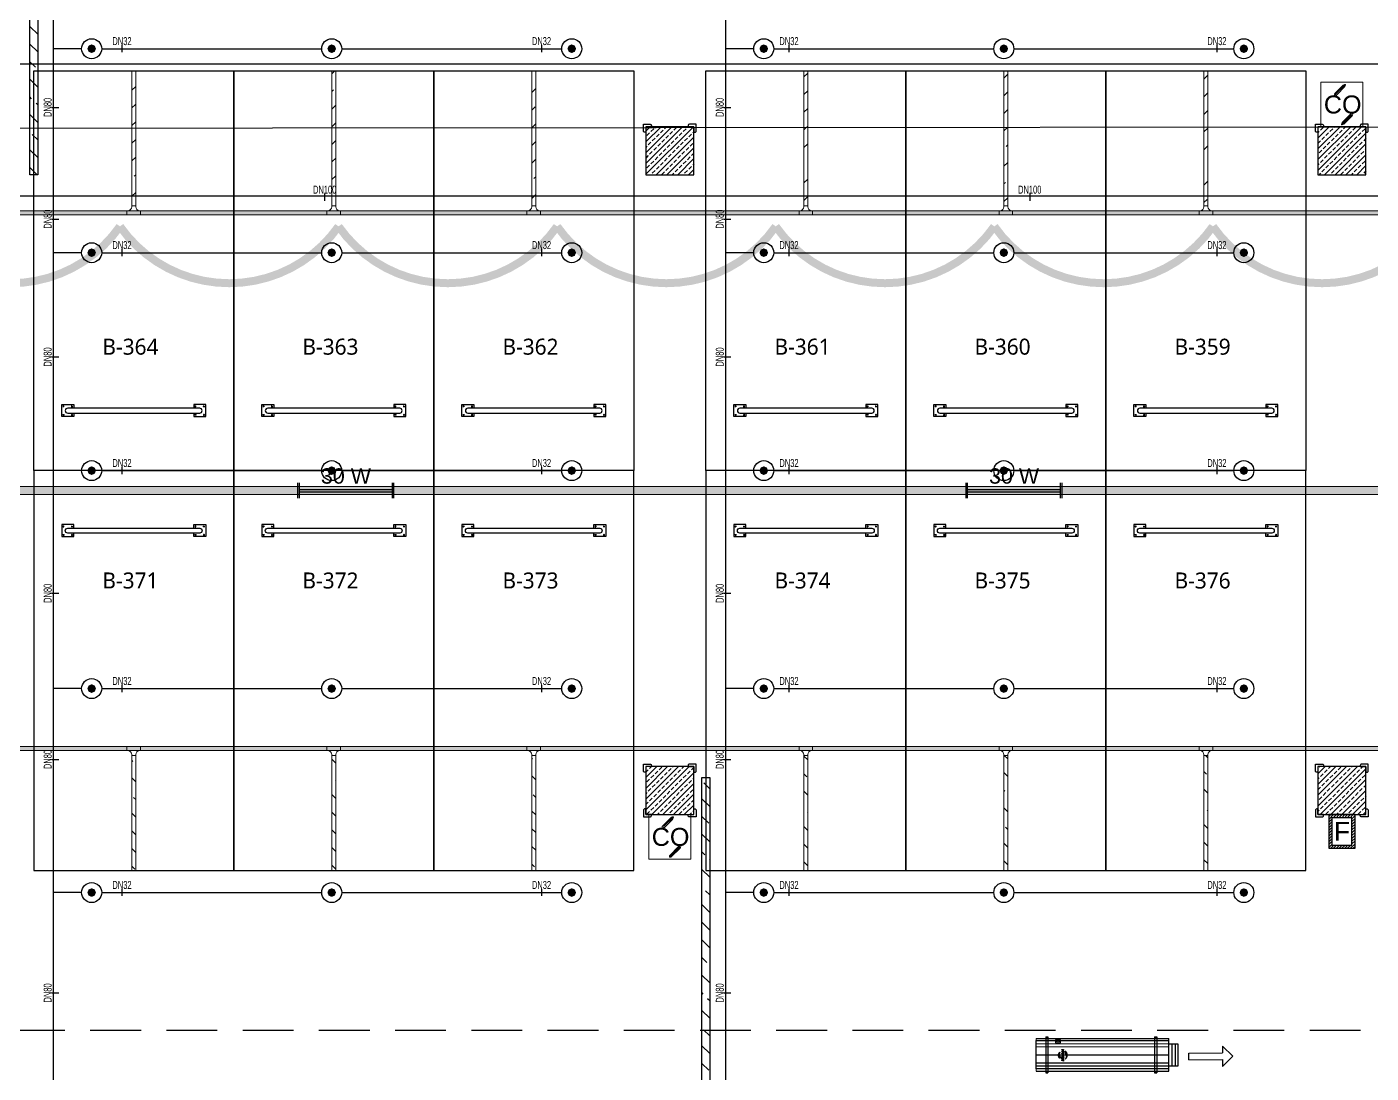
# Model space of a CAD drawing. Header units: millimetres. Extents: x -379292 to 1221486, y 92049 to 447512.
# Drawn here: x -217390 to -200590, y 189086 to 202167 of the extents above; entities that cross this region are included whole.
import ezdxf
from ezdxf.enums import TextEntityAlignment as Align

# ---------------------------------------------------------------- set-up
doc = ezdxf.new("R2010")
doc.units = ezdxf.units.MM
doc.linetypes.add('HIDDEN', pattern=[9.525, 6.35, -3.175])
for name, color, linetype in [('-M-YNGN-BORUID', 7, 'Continuous'), ('-M-YNGN-BORUUZUN', 7, 'Continuous'), ('-M-YNGN-BORUYUK', 7, 'Continuous'), ('-M-YNGN-SPR-YUK', 7, 'Continuous'), ('-M-YNGN-ZON3-CAP-', 7, 'Continuous'), ('-M-YNGN-ZON3-SPR-', 7, 'Continuous'), ('05_HATCH CONCRETE', 141, 'Continuous'), ('05_SYMBOL', 2, 'Continuous'), ('08_FIRE ALARM BUTTON', 4, 'Continuous'), ('08_LAMP', 4, 'Continuous'), ('202-A-Y-MahalAd', 141, 'Continuous'), ('AIR-J-U-355', 2, 'Continuous'), ('AIRONN ZONLAMA', 4, 'Continuous'), ('E_CT_ZA', 6, 'Continuous'), ('JF355', 2, 'Continuous')]:
    doc.layers.add(name, color=color, linetype=linetype)
doc.layers.add('-M-YNGN-SPR-CAPCIZGI', color=188, linetype='Continuous', plot=False)
for name, color, linetype, lineweight in [('-M-YNGN-ZON3', 6, 'SP', 30), ('08_DEDECTOR', 3, 'Continuous', 9), ('E_CT_AYDINLATMA', 3, 'Continuous', 9), ('E_CT_KIRMIZI', 1, 'Continuous', 9)]:
    doc.layers.add(name, color=color, linetype=linetype, lineweight=lineweight)
doc.styles.add('CIZGI', font='tahoma.ttf', dxfattribs={"width": 0.8, "oblique": 20})
doc.styles.add('HCAD', font='HCAD.SHX', dxfattribs={"width": 0.8, "height": 0.2})
doc.styles.add('PIPESIZE', font='hcad.shx', dxfattribs={"width": 0.8})
doc.styles.add('SPR-NOT', font='romans.shx')
doc.styles.get("Standard").update_dxf_attribs({"font": 'segoeuil.ttf'})
doc.styles.add('YAZI-2', font='arial.ttf', dxfattribs={"height": 2})
doc.styles.add('YAZI-2.5', font='arial.ttf', dxfattribs={"height": 2.5})
doc.styles.add('YAZI-3', font='arial.ttf', dxfattribs={"height": 3})
doc.linetypes.add('SP', pattern='A,2,-0.1,["SP",CIZGI,S=0.14,R=0.2,X=0,Y=-0.07],-0.255', length=2.355)
pattern_1 = [(225, (905000, -3e-07), (67.351921, -67.351921), []), (225, (904932.65, -3e-07), (67.351921, -67.351921), [47.625, -23.8125])]

# ---------------------------------------------------------------- blocks, each defined once
blk = doc.blocks.new('202_Vida')
at = {"color": 0, "linetype": 'ByBlock', "ltscale": 0.2}
for points in [[(1, 0), (-1, 0)], [(0, 1), (0, -1)]]:
    blk.add_lwpolyline(points, dxfattribs=at)
at = {"color": 0, "linetype": 'ByBlock'}
for radius in [0.42, 0.23, 0.155]:
    blk.add_circle((0, 0), radius, dxfattribs=at)
blk = doc.blocks.new('202_Stoper')
at = {"color": 0, "linetype": 'ByBlock'}
for points in [[(-750, -30), (-750, -75), (-900, -75), (-900, 75), (-750, 75), (-750, 30)], [(750, -30), (750, -75), (900, -75), (900, 75), (750, 75), (750, 30)]]:
    blk.add_lwpolyline(points, dxfattribs=at)
blk.add_lwpolyline([(825, -30, 1), (825, 30), (-825, 30, 1), (-825, -30)], format="xyb", close=True, dxfattribs=at)
at = {"color": 0, "linetype": 'ByBlock', "yscale": 10, "zscale": 10, "rotation": 180}
for p, xscale in [((-877, 53), -10), ((-772, 53), 10), ((772, 53), -10), ((877, 53), 10)]:
    blk.add_blockref('202_Vida', p, dxfattribs=dict(at, xscale=xscale))
at = {"color": 0, "linetype": 'ByBlock', "yscale": 10, "zscale": 10}
for p, xscale in [((-877, -52), 10), ((-772, -52), -10), ((772, -52), 10), ((877, -52), -10)]:
    blk.add_blockref('202_Vida', p, dxfattribs=dict(at, xscale=xscale))
blk = doc.blocks.new('202_Mahalblok')
at = {"color": 0, "linetype": 'ByBlock', "flags": 128}
blk.add_lwpolyline([(0, 0), (0, 5000), (2500, 5000), (2500, 0)], close=True, dxfattribs=at)
at = {"color": 252}
blk.add_blockref('202_Stoper', (1250, 750), dxfattribs=at)
at = {"color": 0, "linetype": 'ByBlock', "ltscale": 25}
blk.add_attdef('MAHALNO', text='', height=200, dxfattribs=at).set_placement((1209, 1390), align=Align.BOTTOM_CENTER)
blk = doc.blocks.new('bariyer')
at = {"color": 8, "ltscale": 25}
blk.add_lwpolyline([(0, -70), (15, -70, 0.414214), (30, -55), (30, 30), (-55, 30, 0.414214), (-70, 15), (-70, 0), (0, 0)], format="xyb", close=True, dxfattribs=at)
blk = doc.blocks.new('OtoParkBodrumKatMimari')
at = {"layer": '05_HATCH CONCRETE'}
h = blk.add_hatch(dxfattribs=at)
h.set_pattern_fill('ANSI33', color=8, scale=15, angle=180, style=0)
h.set_pattern_definition(pattern_1)
h.paths.add_polyline_path([(37300, 100100), (36700, 100100), (36700, 99500), (37300, 99500)])
h = blk.add_hatch(dxfattribs=at)
h.set_pattern_fill('ANSI33', color=8, scale=15, angle=180, style=0)
h.set_pattern_definition(pattern_1)
h.paths.add_polyline_path([(45700, 100100), (45100, 100100), (45100, 99500), (45700, 99500)])
h = blk.add_hatch(dxfattribs=at)
h.set_pattern_fill('ANSI33', color=8, scale=15, angle=180, style=0)
h.set_pattern_definition(pattern_1)
h.paths.add_polyline_path([(37300, 92100), (36700, 92100), (36700, 91500), (37300, 91500)])
h = blk.add_hatch(dxfattribs=at)
h.set_pattern_fill('ANSI33', color=8, scale=15, angle=180, style=0)
h.set_pattern_definition(pattern_1)
h.paths.add_polyline_path([(45700, 92100), (45100, 92100), (45100, 91500), (45700, 91500)])
at = {"color": 5}
for points in [[(37300, 100100), (36700, 100100), (36700, 99500), (37300, 99500)], [(45700, 100100), (45100, 100100), (45100, 99500), (45700, 99500)], [(37300, 92100), (36700, 92100), (36700, 91500), (37300, 91500)], [(45700, 92100), (45100, 92100), (45100, 91500), (45700, 91500)]]:
    blk.add_lwpolyline(points, close=True, dxfattribs=at)
at = {"layer": '05_SYMBOL', "color": 252, "linetype": 'HIDDEN', "ltscale": 100}
blk.add_lwpolyline([(17400, 100800, -0.414214), (19400, 102800), (128500, 102800, -0.414214), (130500, 100800), (130500, 90800, -0.414214), (128500, 88800), (19400, 88800, -0.414214), (17400, 90800), (17400, 100800)], format="xyb", dxfattribs=at)
at = {"layer": '05_SYMBOL', "color": 8, "xscale": -1}
for p in [(36700, 100100), (45100, 100100), (36700, 92100), (45100, 92100)]:
    blk.add_blockref('bariyer', p, dxfattribs=at)
at = {"layer": '05_SYMBOL', "color": 8}
for p in [(37300, 100100), (45700, 100100), (37300, 92100), (45700, 92100)]:
    blk.add_blockref('bariyer', p, dxfattribs=at)
at = {"layer": '05_SYMBOL', "color": 8, "rotation": 180}
for p in [(36700, 91500), (45100, 91500)]:
    blk.add_blockref('bariyer', p, dxfattribs=at)
at = {"layer": '05_SYMBOL', "color": 8, "xscale": -1, "rotation": 180}
for p in [(37300, 91500), (45700, 91500)]:
    blk.add_blockref('bariyer', p, dxfattribs=at)
at = {"layer": '202-A-Y-MahalAd', "color": 8, "ltscale": 25}
for p, values in [((29050, 95800), {'MAHALNO': 'B-364'}), ((31550, 95800), {'MAHALNO': 'B-363'}), ((34050, 95800), {'MAHALNO': 'B-362'}), ((37450, 95800), {'MAHALNO': 'B-361'}), ((39950, 95800), {'MAHALNO': 'B-360'}), ((42450, 95800), {'MAHALNO': 'B-359'})]:
    blk.add_blockref('202_Mahalblok', p, dxfattribs=at).add_auto_attribs(values)
ref = blk.add_blockref('202_Mahalblok', (29050, 95800), dxfattribs=dict(at, xscale=-1, rotation=180))
ref.add_attrib('MAHALNO', 'B-371', dxfattribs={"layer": '0', "color": 0, "linetype": 'ByBlock', "ltscale": 25, "height": 200}).set_placement((30259, 94267), align=Align.BOTTOM_CENTER)
ref = blk.add_blockref('202_Mahalblok', (31550, 95800), dxfattribs=dict(at, xscale=-1, rotation=180))
ref.add_attrib('MAHALNO', 'B-372', dxfattribs={"layer": '0', "color": 0, "linetype": 'ByBlock', "ltscale": 25, "height": 200}).set_placement((32759, 94267), align=Align.BOTTOM_CENTER)
ref = blk.add_blockref('202_Mahalblok', (34050, 95800), dxfattribs=dict(at, xscale=-1, rotation=180))
ref.add_attrib('MAHALNO', 'B-373', dxfattribs={"layer": '0', "color": 0, "linetype": 'ByBlock', "ltscale": 25, "height": 200}).set_placement((35259, 94267), align=Align.BOTTOM_CENTER)
ref = blk.add_blockref('202_Mahalblok', (37450, 95800), dxfattribs=dict(at, xscale=-1, rotation=180))
ref.add_attrib('MAHALNO', 'B-374', dxfattribs={"layer": '0', "color": 0, "linetype": 'ByBlock', "ltscale": 25, "height": 200}).set_placement((38659, 94267), align=Align.BOTTOM_CENTER)
ref = blk.add_blockref('202_Mahalblok', (39950, 95800), dxfattribs=dict(at, xscale=-1, rotation=180))
ref.add_attrib('MAHALNO', 'B-375', dxfattribs={"layer": '0', "color": 0, "linetype": 'ByBlock', "ltscale": 25, "height": 200}).set_placement((41159, 94267), align=Align.BOTTOM_CENTER)
ref = blk.add_blockref('202_Mahalblok', (42450, 95800), dxfattribs=dict(at, xscale=-1, rotation=180))
ref.add_attrib('MAHALNO', 'B-376', dxfattribs={"layer": '0', "color": 0, "linetype": 'ByBlock', "ltscale": 25, "height": 200}).set_placement((43659, 94267), align=Align.BOTTOM_CENTER)
blk = doc.blocks.new('SP-C-UP-12')
at = {"ltscale": 10}
blk.add_line((0, 0), (0, 0), dxfattribs=at)
at = {"color": 1, "linetype": 'Continuous'}
blk.add_circle((0, 0), 12.5, dxfattribs=at)
at = {"ltscale": 10}
for points in [[(-5.4, 0), (-3.8, 3.8), (-3.8, -3.8), (0, 5.4)], [(-3.8, -3.8), (0, 5.4), (0, -5.4), (3.8, 3.8)], [(0, -5.4), (3.8, 3.8), (3.8, -3.8), (5.4, 0)]]:
    blk.add_solid(points, dxfattribs=at)
at = {"layer": '-M-YNGN-SPR-YUK', "style": 'SPR-NOT', "width": 0.5, "flags": 9}
for tag, p in [('YUK', (0, 17.8)), ('CAP', (0, 14.4)), ('TIP', (0.2, 10.8))]:
    blk.add_attdef(tag, text='', height=2.5, dxfattribs=at).set_placement(p, align=Align.MIDDLE_CENTER)
blk = doc.blocks.new('SPRKL100')
at = {"layer": '-M-YNGN-SPR-CAPCIZGI'}
blk.add_line((0, 0.43), (0, -0.43), dxfattribs=at)
at = {"layer": '-M-YNGN-BORUID', "color": 0, "style": 'HCAD', "width": 0.8, "flags": 1}
blk.add_attdef('DIC', text='', height=0.4, dxfattribs=at).set_placement((0, -1.69), align=Align.CENTER)
at = {"layer": '-M-YNGN-BORUUZUN', "color": 0, "style": 'HCAD', "width": 0.7}
blk.add_attdef('BOY', text='', height=0.8, dxfattribs=at).set_placement((0, -1.08), align=Align.CENTER)
at = {"layer": '-M-YNGN-BORUYUK', "color": 6, "style": 'PIPESIZE', "width": 0.8}
blk.add_attdef('YUK', text='', height=0.5, dxfattribs=at).set_placement((0, 1.87), align=Align.CENTER)
at = {"color": 0, "style": 'PIPESIZE', "width": 0.7}
blk.add_attdef('CAP', text='', height=1, dxfattribs=at).set_placement((0, 0.45), align=Align.CENTER)
blk = doc.blocks.new('A$C69E75EAE')
at = {"layer": '-M-YNGN-ZON3', "ltscale": 500}
for p, q in [((2027.3, -7817.2), (2027.3, -2469.7)), ((2867.3, -7817.2), (2867.3, -2469.7)), ((2062.3, -4614.7), (2027.3, -4614.7)), ((2087.3, -4614.7), (2362.3, -4614.7)), ((2387.3, -4614.7), (2662.3, -4614.7)), ((2902.3, -4614.7), (2867.3, -4614.7)), ((2927.3, -4614.7), (3202.3, -4614.7)), ((3227.3, -4614.7), (3502.3, -4614.7)), ((5389.8, -4799), (414.1, -4799)), ((2062.3, -4869.7), (2027.3, -4869.7)), ((2087.3, -4869.7), (2362.3, -4869.7)), ((2387.3, -4869.7), (2662.3, -4869.7)), ((2902.3, -4869.7), (2867.3, -4869.7)), ((2927.3, -4869.7), (3202.3, -4869.7)), ((3227.3, -4869.7), (3502.3, -4869.7)), ((2062.3, -5142.2), (2027.3, -5142.2)), ((2087.3, -5142.2), (2362.3, -5142.2)), ((2387.3, -5142.2), (2662.3, -5142.2)), ((2902.3, -5142.2), (2867.3, -5142.2)), ((2927.3, -5142.2), (3202.3, -5142.2)), ((3227.3, -5142.2), (3502.3, -5142.2)), ((2062.3, -5414.7), (2027.3, -5414.7)), ((2087.3, -5414.7), (2362.3, -5414.7)), ((2387.3, -5414.7), (2662.3, -5414.7)), ((2902.3, -5414.7), (2867.3, -5414.7)), ((2927.3, -5414.7), (3202.3, -5414.7)), ((3227.3, -5414.7), (3502.3, -5414.7)), ((2062.3, -5669.7), (2027.3, -5669.7)), ((2087.3, -5669.7), (2362.3, -5669.7)), ((2387.3, -5669.7), (2662.3, -5669.7)), ((2902.3, -5669.7), (2867.3, -5669.7)), ((2927.3, -5669.7), (3202.3, -5669.7)), ((3227.3, -5669.7), (3502.3, -5669.7))]:
    blk.add_line(p, q, dxfattribs=at)
at = {"layer": '-M-YNGN-ZON3-CAP-'}
ref = blk.add_blockref('SPRKL100', (2112.7, -4614.7), dxfattribs=dict(at, xscale=10, yscale=10, zscale=10, rotation=359.9999997800978))
ref.add_attrib('CAP', 'DN32', dxfattribs={"layer": '0', "color": 0, "height": 10, "rotation": 360, "style": 'PIPESIZE', "width": 0.7}).set_placement((2112.7, -4610.2), align=Align.CENTER)
ref = blk.add_blockref('SPRKL100', (2637, -4614.7), dxfattribs=dict(at, xscale=10, yscale=10, zscale=10, rotation=359.9999997800978))
ref.add_attrib('CAP', 'DN32', dxfattribs={"layer": '0', "color": 0, "height": 10, "rotation": 360, "style": 'PIPESIZE', "width": 0.7}).set_placement((2637, -4610.2), align=Align.CENTER)
ref = blk.add_blockref('SPRKL100', (2946.3, -4614.7), dxfattribs=dict(at, xscale=10, yscale=10, zscale=10, rotation=359.9999997800978))
ref.add_attrib('CAP', 'DN32', dxfattribs={"layer": '0', "color": 0, "height": 10, "rotation": 360, "style": 'PIPESIZE', "width": 0.7}).set_placement((2946.3, -4610.2), align=Align.CENTER)
ref = blk.add_blockref('SPRKL100', (3481.1, -4614.7), dxfattribs=dict(at, xscale=10, yscale=10, zscale=10, rotation=359.9999997800978))
ref.add_attrib('CAP', 'DN32', dxfattribs={"layer": '0', "color": 0, "height": 10, "rotation": 360, "style": 'PIPESIZE', "width": 0.7}).set_placement((3481.1, -4610.2), align=Align.CENTER)
ref = blk.add_blockref('SPRKL100', (2029.3, -4688.1), dxfattribs=dict(at, xscale=10.00000000000001, yscale=10.00000000000001, zscale=10.00000000000001, rotation=90))
ref.add_attrib('CAP', 'DN80', dxfattribs={"layer": '0', "color": 0, "height": 10, "rotation": 90, "style": 'PIPESIZE', "width": 0.7}).set_placement((2024.8, -4688.1), align=Align.CENTER)
ref = blk.add_blockref('SPRKL100', (2869.3, -4688.1), dxfattribs=dict(at, xscale=10.00000000000001, yscale=10.00000000000001, zscale=10.00000000000001, rotation=90))
ref.add_attrib('CAP', 'DN80', dxfattribs={"layer": '0', "color": 0, "height": 10, "rotation": 90, "style": 'PIPESIZE', "width": 0.7}).set_placement((2864.8, -4688.1), align=Align.CENTER)
ref = blk.add_blockref('SPRKL100', (2366, -4800.4), dxfattribs=dict(at, xscale=10, yscale=10, zscale=10))
ref.add_attrib('CAP', 'DN100', dxfattribs={"layer": '0', "color": 0, "height": 10, "style": 'PIPESIZE', "width": 0.7}).set_placement((2366, -4795.9), align=Align.CENTER)
ref = blk.add_blockref('SPRKL100', (3247.2, -4800.4), dxfattribs=dict(at, xscale=10, yscale=10, zscale=10))
ref.add_attrib('CAP', 'DN100', dxfattribs={"layer": '0', "color": 0, "height": 10, "style": 'PIPESIZE', "width": 0.7}).set_placement((3247.2, -4795.9), align=Align.CENTER)
ref = blk.add_blockref('SPRKL100', (2029.3, -4827.8), dxfattribs=dict(at, xscale=10.00000000000001, yscale=10.00000000000001, zscale=10.00000000000001, rotation=90))
ref.add_attrib('CAP', 'DN80', dxfattribs={"layer": '0', "color": 0, "height": 10, "rotation": 90, "style": 'PIPESIZE', "width": 0.7}).set_placement((2024.8, -4827.8), align=Align.CENTER)
ref = blk.add_blockref('SPRKL100', (2869.3, -4827.8), dxfattribs=dict(at, xscale=10.00000000000001, yscale=10.00000000000001, zscale=10.00000000000001, rotation=90))
ref.add_attrib('CAP', 'DN80', dxfattribs={"layer": '0', "color": 0, "height": 10, "rotation": 90, "style": 'PIPESIZE', "width": 0.7}).set_placement((2864.8, -4827.8), align=Align.CENTER)
ref = blk.add_blockref('SPRKL100', (2112.7, -4869.7), dxfattribs=dict(at, xscale=10, yscale=10, zscale=10, rotation=359.9999997800978))
ref.add_attrib('CAP', 'DN32', dxfattribs={"layer": '0', "color": 0, "height": 10, "rotation": 360, "style": 'PIPESIZE', "width": 0.7}).set_placement((2112.7, -4865.2), align=Align.CENTER)
ref = blk.add_blockref('SPRKL100', (2637, -4869.7), dxfattribs=dict(at, xscale=10, yscale=10, zscale=10, rotation=359.9999997800978))
ref.add_attrib('CAP', 'DN32', dxfattribs={"layer": '0', "color": 0, "height": 10, "rotation": 360, "style": 'PIPESIZE', "width": 0.7}).set_placement((2637, -4865.2), align=Align.CENTER)
ref = blk.add_blockref('SPRKL100', (2946.3, -4869.7), dxfattribs=dict(at, xscale=10, yscale=10, zscale=10, rotation=359.9999997800978))
ref.add_attrib('CAP', 'DN32', dxfattribs={"layer": '0', "color": 0, "height": 10, "rotation": 360, "style": 'PIPESIZE', "width": 0.7}).set_placement((2946.3, -4865.2), align=Align.CENTER)
ref = blk.add_blockref('SPRKL100', (3481.1, -4869.7), dxfattribs=dict(at, xscale=10, yscale=10, zscale=10, rotation=359.9999997800978))
ref.add_attrib('CAP', 'DN32', dxfattribs={"layer": '0', "color": 0, "height": 10, "rotation": 360, "style": 'PIPESIZE', "width": 0.7}).set_placement((3481.1, -4865.2), align=Align.CENTER)
ref = blk.add_blockref('SPRKL100', (2029.3, -5000.1), dxfattribs=dict(at, xscale=10.00000000000001, yscale=10.00000000000001, zscale=10.00000000000001, rotation=90))
ref.add_attrib('CAP', 'DN80', dxfattribs={"layer": '0', "color": 0, "height": 10, "rotation": 90, "style": 'PIPESIZE', "width": 0.7}).set_placement((2024.8, -5000.1), align=Align.CENTER)
ref = blk.add_blockref('SPRKL100', (2869.3, -5000.1), dxfattribs=dict(at, xscale=10.00000000000001, yscale=10.00000000000001, zscale=10.00000000000001, rotation=90))
ref.add_attrib('CAP', 'DN80', dxfattribs={"layer": '0', "color": 0, "height": 10, "rotation": 90, "style": 'PIPESIZE', "width": 0.7}).set_placement((2864.8, -5000.1), align=Align.CENTER)
ref = blk.add_blockref('SPRKL100', (2112.7, -5142.2), dxfattribs=dict(at, xscale=10, yscale=10, zscale=10, rotation=359.9999997800978))
ref.add_attrib('CAP', 'DN32', dxfattribs={"layer": '0', "color": 0, "height": 10, "rotation": 360, "style": 'PIPESIZE', "width": 0.7}).set_placement((2112.7, -5137.7), align=Align.CENTER)
ref = blk.add_blockref('SPRKL100', (2637, -5142.2), dxfattribs=dict(at, xscale=10, yscale=10, zscale=10, rotation=359.9999997800978))
ref.add_attrib('CAP', 'DN32', dxfattribs={"layer": '0', "color": 0, "height": 10, "rotation": 360, "style": 'PIPESIZE', "width": 0.7}).set_placement((2637, -5137.7), align=Align.CENTER)
ref = blk.add_blockref('SPRKL100', (2946.3, -5142.2), dxfattribs=dict(at, xscale=10, yscale=10, zscale=10, rotation=359.9999997800978))
ref.add_attrib('CAP', 'DN32', dxfattribs={"layer": '0', "color": 0, "height": 10, "rotation": 360, "style": 'PIPESIZE', "width": 0.7}).set_placement((2946.3, -5137.7), align=Align.CENTER)
ref = blk.add_blockref('SPRKL100', (3481.1, -5142.2), dxfattribs=dict(at, xscale=10, yscale=10, zscale=10, rotation=359.9999997800978))
ref.add_attrib('CAP', 'DN32', dxfattribs={"layer": '0', "color": 0, "height": 10, "rotation": 360, "style": 'PIPESIZE', "width": 0.7}).set_placement((3481.1, -5137.7), align=Align.CENTER)
ref = blk.add_blockref('SPRKL100', (2029.3, -5295.6), dxfattribs=dict(at, xscale=10.00000000000001, yscale=10.00000000000001, zscale=10.00000000000001, rotation=90))
ref.add_attrib('CAP', 'DN80', dxfattribs={"layer": '0', "color": 0, "height": 10, "rotation": 90, "style": 'PIPESIZE', "width": 0.7}).set_placement((2024.8, -5295.6), align=Align.CENTER)
ref = blk.add_blockref('SPRKL100', (2869.3, -5295.6), dxfattribs=dict(at, xscale=10.00000000000001, yscale=10.00000000000001, zscale=10.00000000000001, rotation=90))
ref.add_attrib('CAP', 'DN80', dxfattribs={"layer": '0', "color": 0, "height": 10, "rotation": 90, "style": 'PIPESIZE', "width": 0.7}).set_placement((2864.8, -5295.6), align=Align.CENTER)
ref = blk.add_blockref('SPRKL100', (2112.7, -5414.7), dxfattribs=dict(at, xscale=10, yscale=10, zscale=10, rotation=359.9999997800978))
ref.add_attrib('CAP', 'DN32', dxfattribs={"layer": '0', "color": 0, "height": 10, "rotation": 360, "style": 'PIPESIZE', "width": 0.7}).set_placement((2112.7, -5410.2), align=Align.CENTER)
ref = blk.add_blockref('SPRKL100', (2637, -5414.7), dxfattribs=dict(at, xscale=10, yscale=10, zscale=10, rotation=359.9999997800978))
ref.add_attrib('CAP', 'DN32', dxfattribs={"layer": '0', "color": 0, "height": 10, "rotation": 360, "style": 'PIPESIZE', "width": 0.7}).set_placement((2637, -5410.2), align=Align.CENTER)
ref = blk.add_blockref('SPRKL100', (2946.3, -5414.7), dxfattribs=dict(at, xscale=10, yscale=10, zscale=10, rotation=359.9999997800978))
ref.add_attrib('CAP', 'DN32', dxfattribs={"layer": '0', "color": 0, "height": 10, "rotation": 360, "style": 'PIPESIZE', "width": 0.7}).set_placement((2946.3, -5410.2), align=Align.CENTER)
ref = blk.add_blockref('SPRKL100', (3481.1, -5414.7), dxfattribs=dict(at, xscale=10, yscale=10, zscale=10, rotation=359.9999997800978))
ref.add_attrib('CAP', 'DN32', dxfattribs={"layer": '0', "color": 0, "height": 10, "rotation": 360, "style": 'PIPESIZE', "width": 0.7}).set_placement((3481.1, -5410.2), align=Align.CENTER)
ref = blk.add_blockref('SPRKL100', (2029.3, -5503.4), dxfattribs=dict(at, xscale=10.00000000000001, yscale=10.00000000000001, zscale=10.00000000000001, rotation=90))
ref.add_attrib('CAP', 'DN80', dxfattribs={"layer": '0', "color": 0, "height": 10, "rotation": 90, "style": 'PIPESIZE', "width": 0.7}).set_placement((2024.8, -5503.4), align=Align.CENTER)
ref = blk.add_blockref('SPRKL100', (2869.3, -5503.4), dxfattribs=dict(at, xscale=10.00000000000001, yscale=10.00000000000001, zscale=10.00000000000001, rotation=90))
ref.add_attrib('CAP', 'DN80', dxfattribs={"layer": '0', "color": 0, "height": 10, "rotation": 90, "style": 'PIPESIZE', "width": 0.7}).set_placement((2864.8, -5503.4), align=Align.CENTER)
ref = blk.add_blockref('SPRKL100', (2112.7, -5669.7), dxfattribs=dict(at, xscale=10, yscale=10, zscale=10, rotation=359.9999997800978))
ref.add_attrib('CAP', 'DN32', dxfattribs={"layer": '0', "color": 0, "height": 10, "rotation": 360, "style": 'PIPESIZE', "width": 0.7}).set_placement((2112.7, -5665.2), align=Align.CENTER)
ref = blk.add_blockref('SPRKL100', (2637, -5669.7), dxfattribs=dict(at, xscale=10, yscale=10, zscale=10, rotation=359.9999997800978))
ref.add_attrib('CAP', 'DN32', dxfattribs={"layer": '0', "color": 0, "height": 10, "rotation": 360, "style": 'PIPESIZE', "width": 0.7}).set_placement((2637, -5665.2), align=Align.CENTER)
ref = blk.add_blockref('SPRKL100', (2946.3, -5669.7), dxfattribs=dict(at, xscale=10, yscale=10, zscale=10, rotation=359.9999997800978))
ref.add_attrib('CAP', 'DN32', dxfattribs={"layer": '0', "color": 0, "height": 10, "rotation": 360, "style": 'PIPESIZE', "width": 0.7}).set_placement((2946.3, -5665.2), align=Align.CENTER)
ref = blk.add_blockref('SPRKL100', (3481.1, -5669.7), dxfattribs=dict(at, xscale=10, yscale=10, zscale=10, rotation=359.9999997800978))
ref.add_attrib('CAP', 'DN32', dxfattribs={"layer": '0', "color": 0, "height": 10, "rotation": 360, "style": 'PIPESIZE', "width": 0.7}).set_placement((3481.1, -5665.2), align=Align.CENTER)
ref = blk.add_blockref('SPRKL100', (2029.3, -5795.2), dxfattribs=dict(at, xscale=10.00000000000001, yscale=10.00000000000001, zscale=10.00000000000001, rotation=90))
ref.add_attrib('CAP', 'DN80', dxfattribs={"layer": '0', "color": 0, "height": 10, "rotation": 90, "style": 'PIPESIZE', "width": 0.7}).set_placement((2024.8, -5795.2), align=Align.CENTER)
ref = blk.add_blockref('SPRKL100', (2869.3, -5795.2), dxfattribs=dict(at, xscale=10.00000000000001, yscale=10.00000000000001, zscale=10.00000000000001, rotation=90))
ref.add_attrib('CAP', 'DN80', dxfattribs={"layer": '0', "color": 0, "height": 10, "rotation": 90, "style": 'PIPESIZE', "width": 0.7}).set_placement((2864.8, -5795.2), align=Align.CENTER)
at = {"layer": '-M-YNGN-ZON3-SPR-'}
for p in [(2074.8, -4614.7), (2374.8, -4614.7), (2674.8, -4614.7), (2914.8, -4614.7), (3214.8, -4614.7), (3514.8, -4614.7), (2074.8, -4869.7), (2374.8, -4869.7), (2674.8, -4869.7), (2914.8, -4869.7), (3214.8, -4869.7), (3514.8, -4869.7), (2074.8, -5142.2), (2374.8, -5142.2), (2674.8, -5142.2), (2914.8, -5142.2), (3214.8, -5142.2), (3514.8, -5142.2), (2074.8, -5414.7), (2374.8, -5414.7), (2674.8, -5414.7), (2914.8, -5414.7), (3214.8, -5414.7), (3514.8, -5414.7), (2074.8, -5669.7), (2374.8, -5669.7), (2674.8, -5669.7), (2914.8, -5669.7), (3214.8, -5669.7), (3514.8, -5669.7)]:
    blk.add_blockref('SP-C-UP-12', p, dxfattribs=at)
blk = doc.blocks.new('*U595')
h = blk.add_hatch()
h.set_pattern_fill('ANSI33', color=0, scale=50, angle=1, style=0)
h.paths.add_polyline_path([(-45292, 100), (9768, 100), (9768, 0), (-45292, 0)])
at = {"color": 0}
blk.add_lwpolyline([(-45292, 100), (9768, 100), (9768, 0), (-45292, 0)], close=True, dxfattribs=at)
at = {"ltscale": 25, "flags": 1}
for tag, p in [('YUKSEKLIK', (-229, -149)), ('KALINLIK', (-229, -213))]:
    blk.add_attdef(tag, p, '', height=50, dxfattribs=at)
blk = doc.blocks.new('*U644')
h = blk.add_hatch()
h.set_pattern_fill('ANSI33', color=0, scale=50, angle=1, style=0)
h.paths.add_polyline_path([(-3797, 100), (393, 100), (393, 0), (-3797, 0)])
at = {"color": 0}
blk.add_lwpolyline([(-3797, 100), (393, 100), (393, 0), (-3797, 0)], close=True, dxfattribs=at)
at = {"ltscale": 25, "flags": 1}
for tag, p in [('YUKSEKLIK', (-229, -149)), ('KALINLIK', (-229, -213))]:
    blk.add_attdef(tag, p, '', height=50, dxfattribs=at)
blk = doc.blocks.new('*U737')
h = blk.add_hatch()
h.set_pattern_fill('ANSI33', color=0, scale=50, angle=1, style=0)
h.paths.add_polyline_path([(-53157, 50), (113, 50), (113, 0), (-53157, 0)])
at = {"color": 0}
blk.add_lwpolyline([(-53157, 50), (113, 50), (113, 0), (-53157, 0)], close=True, dxfattribs=at)
at = {"ltscale": 25, "flags": 1}
for tag, p in [('YUKSEKLIK', (-229, -149)), ('KALINLIK', (-229, -213))]:
    blk.add_attdef(tag, p, '', height=50, dxfattribs=at)
blk = doc.blocks.new('*U738')
h = blk.add_hatch()
h.set_pattern_fill('ANSI33', color=0, scale=50, angle=1, style=0)
h.paths.add_polyline_path([(-53157, 50), (113, 50), (113, 0), (-53157, 0)])
at = {"color": 0}
blk.add_lwpolyline([(-53157, 50), (113, 50), (113, 0), (-53157, 0)], close=True, dxfattribs=at)
at = {"ltscale": 25, "flags": 1}
for tag, p in [('YUKSEKLIK', (-229, -149)), ('KALINLIK', (-229, -213))]:
    blk.add_attdef(tag, p, '', height=50, dxfattribs=at)
blk = doc.blocks.new('*U906')
h = blk.add_hatch()
h.set_pattern_fill('ANSI33', color=0, scale=50, angle=1, style=0)
h.paths.add_polyline_path([(-4483, 100), (-170, 100), (-170, 0), (-4483, 0)])
at = {"color": 0}
blk.add_lwpolyline([(-4483, 100), (-170, 100), (-170, 0), (-4483, 0)], close=True, dxfattribs=at)
at = {"ltscale": 25, "flags": 1}
for tag, p in [('YUKSEKLIK', (-229, -149)), ('KALINLIK', (-229, -213))]:
    blk.add_attdef(tag, p, '', height=50, dxfattribs=at)
blk = doc.blocks.new('40 W SIVA ÜSTÜ ETANJ LED 50')
at = {"layer": '08_LAMP'}
for p, q in [((-625, -100), (-625, 100)), ((-605, -100), (-605, 100)), ((-605, 15), (605, 15)), ((605, -100), (605, 100)), ((625, -100), (625, 100)), ((-605, -15), (605, -15))]:
    blk.add_line(p, q, dxfattribs=at)
at = {"layer": '08_LAMP', "color": 2, "style": 'YAZI-2'}
blk.add_text('30 W', height=200, dxfattribs=at).set_placement((0, 90), align=Align.CENTER)
blk = doc.blocks.new('CO 250')
at = {"layer": '08_DEDECTOR'}
for p, q in [((17, 243), (-84, 142)), ((45, 251), (-74, 132)), ((37, 223), (-64, 122)), ((45, 250), (45, 243)), ((114, -136), (-5, -255)), ((104, -126), (3, -227)), ((124, -146), (23, -247)), ((-5, -247), (-5, -255)), ((-5, -255), (3, -255))]:
    blk.add_line(p, q, dxfattribs=at)
at = {"layer": '08_DEDECTOR', "ltscale": 25}
blk.add_lwpolyline([(-262, 278), (-262, -278), (262, -278), (262, 278)], close=True, dxfattribs=at)
at = {"layer": '08_DEDECTOR'}
for centre, radius, start, end in [((37, 223), 27.7, 72.9688, 135), ((17, 243), 27.7, 315, 0), ((-55, 112), 41.6, 135, 180), ((-55, 112), 27.7, 135, 180), ((-55, 112), 13.9, 135, 180), ((95, -116), 13.9, 315, 350.4112), ((95, -116), 27.7, 315, 355.2224), ((95, -116), 41.6, 315, 356.817), ((23, -247), 27.7, 135, 180), ((3, -227), 27.7, 270, 315)]:
    blk.add_arc(centre, radius, start, end, dxfattribs=at)
at = {"layer": '08_DEDECTOR', "color": 3, "style": 'YAZI-3'}
blk.add_text('CO', height=225, dxfattribs=at).set_placement((-226, -113))
blk = doc.blocks.new('YIB ORT')
at = {"layer": '08_FIRE ALARM BUTTON'}
h = blk.add_hatch(dxfattribs=at)
h.set_pattern_fill('ANSI31', color=1, scale=3.125)
h.paths.add_polyline_path([(65.625, 168.75), (-65.625, 168.75), (-65.625, 84.375), (-50, 84.375), (-50, 153.125), (50, 153.125), (50, 15.625), (-50, 15.625), (-50, 84.375), (-65.625, 84.375), (-65.625, 0), (65.625, 0)])
for points in [[(-65.625, 168.75), (-65.625, 0), (65.625, 0), (65.625, 168.75)], [(-50, 153.125), (-50, 15.625), (50, 15.625), (50, 153.125)]]:
    blk.add_lwpolyline(points, close=True, dxfattribs=at)
at = {"layer": '08_FIRE ALARM BUTTON', "color": 3, "style": 'YAZI-2.5'}
blk.add_text('F', height=93.75, dxfattribs=at).set_placement((0, 84.375), align=Align.MIDDLE_CENTER)
blk = doc.blocks.new('ju355')
at = {"layer": 'AIR-J-U-355', "color": 2, "linetype": 'Continuous'}
for p, q in [((82.7, 20.1), (-82.9, 20.1)), ((-82.9, 20.1), (-82.9, -20.5)), ((-68.1, -18.3), (-68, 22.3)), ((-68.1, -22.7), (-68, 22.3)), ((-65.3, 22.3), (-68, 22.3)), ((-65.3, 22.3), (-68, 22.3)), ((-65.3, -22.7), (-65.3, 22.3)), ((70.7, 22.2), (68, 22.3)), ((68, -22.8), (68, 22.3)), ((70.7, -22.8), (70.7, 22.2)), ((-94.8, 12.9), (-94.9, 12.8)), ((-94.9, 12.8), (-94.9, 12.7)), ((-94.9, 12.7), (-94.9, -12.5)), ((-94.7, 13.3), (-94.8, 13.2)), ((-94.8, 13.2), (-94.8, 13.1)), ((-94.8, 13.1), (-94.8, 13)), ((-94.8, 13), (-94.8, 12.9)), ((-94.6, 13.5), (-94.7, 13.4)), ((-94.7, 13.4), (-94.7, 13.3)), ((-94.5, 13.6), (-94.6, 13.5)), ((-94.4, 13.7), (-94.5, 13.6)), ((-94.5, 13.6), (-94.5, 13.6)), ((-94.3, 13.7), (-94.4, 13.7)), ((-94.2, 13.8), (-94.3, 13.7)), ((-94.1, 13.8), (-94.2, 13.8)), ((-94, 13.8), (-94.1, 13.8)), ((-94.1, 13.8), (-94.1, 13.8)), ((-92.6, 13.8), (-94, 13.8)), ((-92.6, 13.8), (-94, 13.8)), ((-92.6, 13.8), (-94, 13.8)), ((-92.6, 13.8), (-93.9, 13.8)), ((-92.6, 13.8), (-93.9, 13.8)), ((-92.6, 13.8), (-93.9, 13.8)), ((-82.9, 13.8), (-92.6, 13.8)), ((-90.9, -13.6), (-90.9, 13.8)), ((-90.9, -13.6), (-90.9, 13.8)), ((-90.9, -13.6), (-90.9, 13.8)), ((-86.8, -13.6), (-86.8, 13.9)), ((82.7, 13.6), (-82.7, 13.8)), ((-82.7, 10.5), (82.9, 10.3)), ((82.7, 0), (-82.7, 0)), ((48.3, 3.6), (50.7, 3.6)), ((48.4, 2.9), (48.3, 3.6)), ((48.4, 7.2), (48.4, 7.9)), ((48.4, 7.9), (50.7, 6.9)), ((48.8, 7), (48.4, 7.2)), ((50.7, 6.2), (48.4, 5.2)), ((48.4, 5.9), (48.8, 6.1)), ((48.4, 5.2), (48.4, 5.9)), ((48.4, 4.9), (50.7, 4.9)), ((48.4, 4.2), (48.4, 4.9)), ((50.7, 4.2), (48.4, 4.2)), ((48.4, 2.2), (49.3, 2.9)), ((49.3, 2.9), (48.4, 2.9)), ((49.3, 2.2), (48.4, 1.4)), ((48.4, 1.4), (48.4, 2.2)), ((48.8, 6.1), (48.8, 7)), ((49.2, 6.8), (49.9, 6.6)), ((49.2, 6.3), (49.2, 6.8)), ((49.9, 6.6), (49.2, 6.3)), ((49.7, 2.6), (49.7, 2.9)), ((49.7, 2.9), (50.2, 2.9)), ((49.9, 1.6), (49.9, 1.6)), ((50.2, 2.9), (50.2, 2.6)), ((50.7, 6.9), (50.7, 6.2)), ((50.7, 4.9), (50.7, 4.2)), ((50.7, 3.6), (50.7, 2.3)), ((-94.9, -12.5), (-94.9, -12.6)), ((-94.9, -12.6), (-94.9, -12.7)), ((-94.9, -12.7), (-94.8, -12.8)), ((-94.8, -12.8), (-94.8, -12.9)), ((-94.8, -12.9), (-94.8, -13)), ((-94.8, -13), (-94.7, -13.1)), ((-94.7, -13.1), (-94.7, -13.2)), ((-94.7, -13.2), (-94.6, -13.3)), ((-94.6, -13.3), (-94.5, -13.4)), ((-94.5, -13.4), (-94.5, -13.4)), ((-94.5, -13.4), (-94.4, -13.5)), ((-94.4, -13.5), (-94.3, -13.5)), ((-94.3, -13.5), (-94.2, -13.6)), ((-94.2, -13.6), (-94.2, -13.6)), ((-94.2, -13.6), (-94.1, -13.6)), ((-94.1, -13.6), (-94, -13.6)), ((-94, -13.6), (-92.6, -13.6)), ((-94, -13.6), (-92.6, -13.6)), ((-94, -13.6), (-92.6, -13.6)), ((-93.9, -13.6), (-92.6, -13.6)), ((-93.9, -13.6), (-92.6, -13.6)), ((-93.9, -13.6), (-92.6, -13.6)), ((-92.6, -13.6), (-82.9, -13.6)), ((82.9, -10.4), (-82.7, -10.3)), ((-82.6, -13.6), (82.7, -13.7)), ((48.3, -1.7), (50.7, -1.7)), ((48.3, -2.1), (48.3, -1.7)), ((50, -2.1), (48.3, -2.1)), ((48.3, -4.4), (50.7, -4.4)), ((48.3, -4.8), (48.3, -4.4)), ((50, -4.8), (48.3, -4.8)), ((48.4, -3.8), (50, -2.1)), ((48.4, -4), (48.4, -3.8)), ((50.7, -4), (48.4, -4)), ((48.4, -6.5), (50, -4.8)), ((48.4, -6.7), (48.4, -6.5)), ((50.7, -6.8), (48.4, -6.7)), ((50.7, -1.9), (49, -3.6)), ((49, -3.6), (50.7, -3.7)), ((50.7, -4.7), (49, -6.4)), ((49, -6.4), (50.7, -6.4)), ((50.7, -1.7), (50.7, -1.9)), ((50.7, -4.4), (50.7, -4.7)), ((50.7, -6.4), (50.7, -6.8)), ((50.8, -1.4), (50.8, -1.8)), ((82.7, -20.6), (-82.9, -20.5)), ((-65.3, -22.7), (-68.1, -22.7)), ((70.7, -22.8), (68, -22.8))]:
    blk.add_line(p, q, dxfattribs=at)
at = {"layer": 'AIR-J-U-355', "color": 2, "lineweight": 13, "ltscale": 0.005}
for p, q in [((82.7, -20.6), (82.7, 20.1)), ((58.5, -15.3), (52.4, -15.3)), ((52.4, -15.3), (52.4, -18.9)), ((58.5, -18.9), (58.5, -15.3)), ((52.4, -18.9), (58.5, -18.9))]:
    blk.add_line(p, q, dxfattribs=at)
at = {"layer": 'AIR-J-U-355', "color": 2}
for p, q in [((-150.2, 14.3), (-162.9, 1.6)), ((-150.1, -11), (-162.9, 1.6)), ((-150.2, 5.9), (-150.2, 14.3)), ((-108, 6.1), (-150.2, 5.9)), ((-108, 6.1), (-107.9, -2.4)), ((-107.9, -2.4), (-150.2, -2.6)), ((-150.1, -11), (-150.2, -2.6))]:
    blk.add_line(p, q, dxfattribs=at)
at = {"layer": 'AIR-J-U-355', "color": 2, "linetype": 'Continuous'}
for centre, radius in [((-66.7, 21.3), 0.354), ((-66.7, 21.3), 0.354), ((69.3, 21.2), 0.354), ((54, -17.1), 0.599), ((54, -17.1), 0.599), ((57, -17.1), 0.599), ((57, -17.1), 0.599), ((-66.7, -21.6), 0.354), ((-66.7, -21.6), 0.354), ((69.3, -21.7), 0.354), ((69.3, -21.7), 0.354)]:
    blk.add_circle(centre, radius, dxfattribs=at)
for centre, radius, start, end in [((50, 2.3), 0.645, 184.0636, 262.3259), ((49.9, 2.6), 0.274, 177.3972, 357.3972), ((50, 2.3), 0.72, 262.3259, 356.7067)]:
    blk.add_arc(centre, radius, start, end, dxfattribs=at)
at = {"layer": 'AIR-J-U-355', "color": 2, "linetype": 'Continuous', "extrusion": (0, 0, -1)}
for major_axis, ratio in [((-0.01, -1.36), 0.908445), ((0.006, 0.985), 0.934933)]:
    blk.add_ellipse((49.5, -0.1), major_axis=major_axis, ratio=ratio, dxfattribs=at)
at = {"layer": 'AIR-J-U-355', "color": 2, "linetype": 'Continuous'}
for points, knots in [([(46.1, 5), (46.1, 5), (46.1, 5), (46.1, 5), (46.2, 5), (46.2, 5), (46.2, 5), (46.2, 5), (46.2, 5), (46.2, 5), (46.2, 5), (46.1, 4.9), (46.1, 4.8), (45.9, 4.6), (45.7, 4.3), (45.6, 4), (45.4, 3.7), (45.3, 3.1), (45.1, 2.4), (45, 1.7), (45.1, 0.8), (45.4, -0.1), (45.8, -1), (46.2, -1.8), (46.5, -2.4), (46.6, -2.8), (46.7, -3.2), (46.8, -3.6), (46.7, -4), (46.5, -4.3), (46.2, -4.3), (45.8, -4.3), (45.4, -4), (45.1, -3.6), (44.7, -3), (44.3, -2.1), (44, -0.9), (44, 0.2), (44, 1.3), (44.2, 2.1), (44.5, 2.9), (44.9, 3.6), (45.3, 4.2), (45.6, 4.6), (45.9, 4.8), (46, 4.9), (46.1, 5), (46.1, 5)], [0, 0, 0, 0, 0.001347, 0.00172, 0.002023, 0.002244, 0.002452, 0.002667, 0.002909, 0.00347, 0.004196, 0.005682, 0.009311, 0.025522, 0.043378, 0.057014, 0.067583, 0.10026, 0.136315, 0.170769, 0.211631, 0.252886, 0.304984, 0.357144, 0.377587, 0.398124, 0.41882, 0.439365, 0.455344, 0.470785, 0.486346, 0.502438, 0.525763, 0.549141, 0.572313, 0.626971, 0.689072, 0.751245, 0.792637, 0.834146, 0.875615, 0.910287, 0.945553, 0.97619, 0.989254, 0.994701, 1, 1, 1, 1]), ([(52.5, 3.6), (52.6, 3.7), (52.6, 3.8), (52.7, 3.9), (52.9, 4), (53.2, 4.1), (53.5, 4), (53.7, 3.7), (54, 3.4), (54.3, 2.9), (54.6, 2.2), (54.8, 1.3), (54.8, 0.4), (54.8, -0.5), (54.6, -1.4), (54.2, -2.2), (53.9, -2.8), (53.5, -3.2), (53.2, -3.4), (53.1, -3.5)], [0, 0, 0, 0, 0.0168256, 0.0323617, 0.0637267, 0.0873303, 0.1103993, 0.1581358, 0.2050378, 0.2514942, 0.3451779, 0.4385235, 0.532065, 0.625912, 0.7301372, 0.8352318, 0.8905608, 0.9450754, 1, 1, 1, 1]), ([(53.1, -3.5), (53.2, -3.3), (53.5, -2.8), (53.8, -2), (53.9, -1.1), (53.9, -0.3), (53.7, 0.6), (53.3, 1.4), (53, 2.1), (52.7, 2.6), (52.6, 3), (52.5, 3.3), (52.5, 3.5), (52.5, 3.6)], [0, 0, 0, 0, 0.112581, 0.224936, 0.337491, 0.449603, 0.562299, 0.686336, 0.807829, 0.865935, 0.925918, 0.967783, 1, 1, 1, 1])]:
    blk.add_open_spline(points, degree=3, knots=knots, dxfattribs=at)
blk = doc.blocks.new('DZFDGHFÜ')
at = {"layer": 'JF355'}
blk.add_lwpolyline([(24084.4, 6568.3), (24119.9, 6568.3), (24119.9, 6402.7), (24084.4, 6402.7), (24084.4, 6568.3)], dxfattribs=at)
at = {"layer": 'AIR-J-U-355', "rotation": 270}
blk.add_blockref('ju355', (24102.4, 6485.6), dxfattribs=at)
blk = doc.blocks.new('*U1030')
h = blk.add_hatch()
h.set_pattern_fill('ANSI33', color=0, scale=50, angle=1, style=0)
h.paths.add_polyline_path([(-2093, 50), (-403, 50), (-403, 0), (-2093, 0)])
at = {"color": 0}
blk.add_lwpolyline([(-2093, 50), (-403, 50), (-403, 0), (-2093, 0)], close=True, dxfattribs=at)
at = {"ltscale": 25, "flags": 1}
for tag, p in [('YUKSEKLIK', (-229, -149)), ('KALINLIK', (-229, -213))]:
    blk.add_attdef(tag, p, '', height=50, dxfattribs=at)
blk = doc.blocks.new('*U1012')
at = {"color": 0}
for p, q in [((214, 214), (-164, 214)), ((-60, 214), (-60, 164)), ((0, 214), (214, 214)), ((110, 214), (110, 164)), ((-164, 164), (-50, 164)), ((0, 0), (0, 114)), ((0, 104), (50, 104)), ((50, 0), (50, 114)), ((214, 164), (100, 164))]:
    blk.add_line(p, q, dxfattribs=at)
for centre, start, end in [((-50, 114), 0, 90), ((100, 114), 90, 180)]:
    blk.add_arc(centre, 50, start, end, dxfattribs=at)
blk = doc.blocks.new('*U1011')
h = blk.add_hatch()
h.set_pattern_fill('ANSI33', color=0, scale=50, angle=1, style=0)
h.paths.add_polyline_path([(-2093, 50), (-653, 50), (-653, 0), (-2093, 0)])
at = {"color": 0}
blk.add_lwpolyline([(-2093, 50), (-653, 50), (-653, 0), (-2093, 0)], close=True, dxfattribs=at)
at = {"ltscale": 25, "flags": 1}
for tag, p in [('YUKSEKLIK', (-229, -149)), ('KALINLIK', (-229, -213))]:
    blk.add_attdef(tag, p, '', height=50, dxfattribs=at)

msp = doc.modelspace()

# ---------------------------------------------------------------- block references
at = {"color": 8}
msp.add_blockref('OtoParkBodrumKatMimari', (-246354.8, 100818.8), dxfattribs=at)

# ---------------------------------------------------------------- next in the draw order: linework, layer by layer
at = {"color": 30, "const_width": 100}
msp.add_lwpolyline([(-199835.3, 199673.2, -0.5205671), (-202567.2, 199673.2, -0.5205671), (-205299.1, 199673.2, -0.5205671), (-208031, 199673.2, -0.5205671), (-210762.9, 199673.2, -0.5205671), (-213494.8, 199673.2, -0.5205671), (-216226.7, 199673.2, -0.5205671), (-218958.6, 199673.2, -0.5205671), (-221690.4, 199673.2, -0.5205671), (-224422.3, 199673.2, -0.5205671), (-227154.2, 199673.2, -0.5205671), (-229886.1, 199673.2, -0.5205671), (-232618, 199673.2, -0.5205671), (-235349.9, 199673.2, -0.5205671)], format="xyb", dxfattribs=at)
at = {"layer": 'AIRONN ZONLAMA', "ltscale": 25}
msp.add_lwpolyline([(-166954.6, 278134.6), (-166904.6, 217634.6), (-175954.6, 217634.6), (-175954.6, 200934.6), (-233504.6, 200884.6), (-233504.6, 208934.6)], dxfattribs=at)
at = {"layer": 'AIRONN ZONLAMA', "color": 3, "ltscale": 25}
msp.add_lwpolyline([(-233504.6, 201649.1), (-233454.6, 179399.1), (-241154.6, 179399.1), (-241154.6, 161849.1), (-233504.6, 161849.1), (-233504.6, 157649.1), (-241354.6, 157761.1), (-180574.5, 105849.1), (-166904.6, 105899.1), (-166954.6, 208399.1), (-175954.6, 208399.1), (-175948.2, 201699.1), (-233504.6, 201699.1)], dxfattribs=at)

# ---------------------------------------------------------------- next in the draw order: block references
at = {"layer": '-M-YNGN-ZON3', "ltscale": 25, "xscale": 10, "yscale": 10, "zscale": 10}
msp.add_blockref('A$C69E75EAE', (-237328.2, 248041), dxfattribs=at)
at = {"layer": '08_DEDECTOR'}
for p in [(-200954.8, 201197.2), (-209354.8, 192040.3)]:
    msp.add_blockref('CO 250', p, dxfattribs=at)
at = {"layer": '08_DEDECTOR', "xscale": 2.5, "yscale": 2.5, "zscale": 2.5}
msp.add_blockref('YIB ORT', (-200954.8, 191896.9), dxfattribs=at)
at = {"layer": '08_LAMP', "xscale": 0.96, "yscale": 0.96, "zscale": 0.96}
for p in [(-213402.1, 196369.8), (-205052.1, 196369.8)]:
    msp.add_blockref('40 W SIVA ÜSTÜ ETANJ LED 50', p, dxfattribs=at)
at = {"layer": 'AIR-J-U-355', "xscale": 10, "yscale": 10, "zscale": 10, "rotation": 270}
msp.add_blockref('DZFDGHFÜ', (-268804.3, 430338), dxfattribs=at)
at = {"layer": 'E_CT_AYDINLATMA', "rotation": 180}
msp.add_blockref('*U595', (-214896.4, 196418.8), dxfattribs=at)
at = {"layer": 'E_CT_KIRMIZI', "color": 1, "xscale": -1, "rotation": 89.99999999999993}
for p in [(-216029.8, 199525.8), (-213529.8, 199525.8), (-211029.8, 199525.8), (-207629.8, 199525.8), (-205129.8, 199525.8), (-202629.8, 199525.8)]:
    msp.add_blockref('*U1030', p, dxfattribs=at)
at = {"layer": 'E_CT_KIRMIZI', "color": 2, "xscale": -1, "rotation": 180}
for p in [(-216079.8, 200032.8), (-213579.8, 200032.8), (-211079.8, 200032.8), (-207679.8, 200032.8), (-205179.8, 200032.8), (-202679.8, 200032.8)]:
    msp.add_blockref('*U1012', p, dxfattribs=at)
at = {"layer": 'E_CT_KIRMIZI', "color": 1}
for name, p, rotation in [('*U738', (-229692.1, 199868.8), 180), ('*U737', (-229692.1, 193168.8), 180), ('*U1011', (-216029.8, 193711.7), 90.00000000000006), ('*U1011', (-213529.8, 193711.7), 90.00000000000006), ('*U1011', (-211029.8, 193711.7), 90.00000000000006), ('*U1011', (-207629.8, 193711.7), 90.00000000000006), ('*U1011', (-205129.8, 193711.7), 90.00000000000006), ('*U1011', (-202629.8, 193711.7), 90.00000000000006)]:
    msp.add_blockref(name, p, dxfattribs=dict(at, rotation=rotation))
at = {"layer": 'E_CT_KIRMIZI', "color": 2}
for p in [(-216079.8, 192954.8), (-213579.8, 192954.8), (-211079.8, 192954.8), (-207679.8, 192954.8), (-205179.8, 192954.8), (-202679.8, 192954.8)]:
    msp.add_blockref('*U1012', p, dxfattribs=at)
at = {"layer": 'E_CT_ZA', "color": 112}
for name, p, rotation in [('*U644', (-217254.8, 204115.7), 90), ('*U906', (-208954.8, 188299), 270)]:
    msp.add_blockref(name, p, dxfattribs=dict(at, rotation=rotation))

doc.saveas('drawing.dxf')
